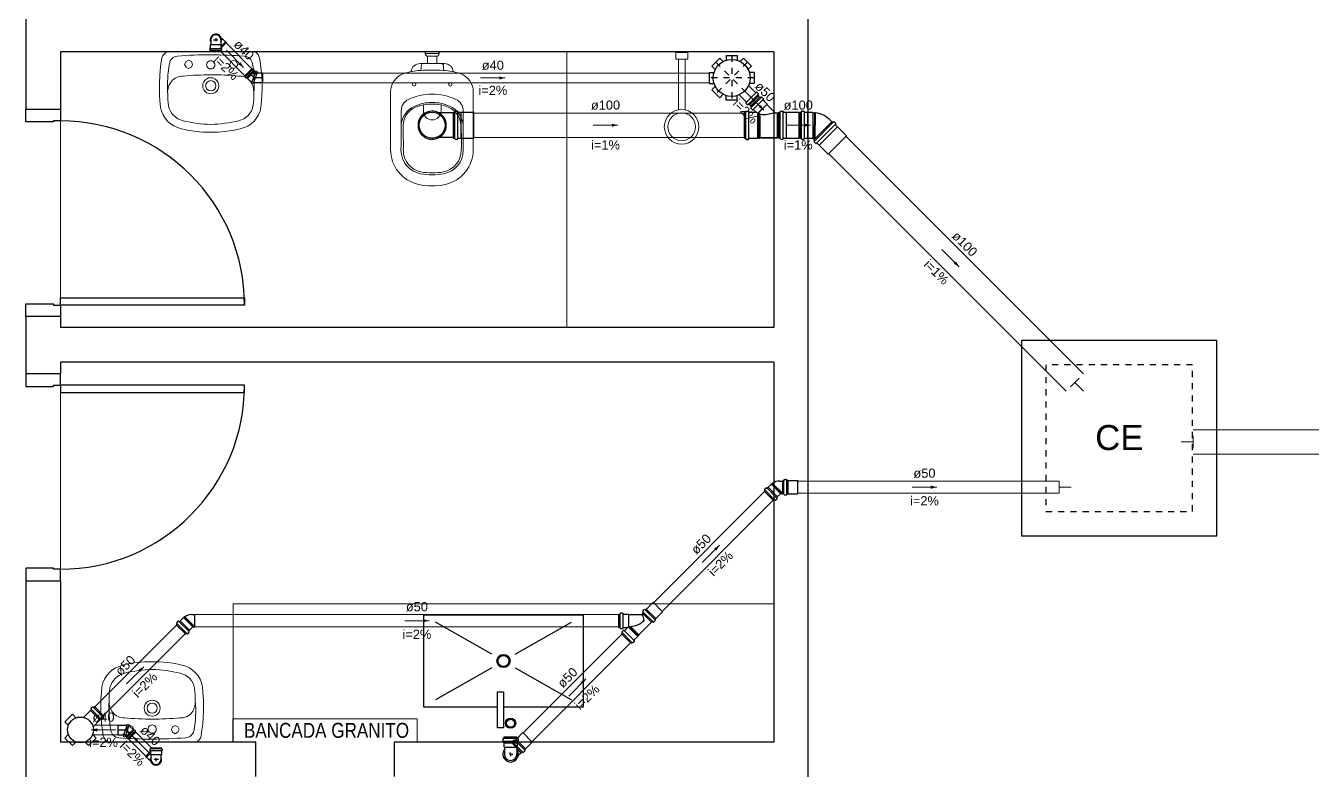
# Model space of a CAD drawing. Header units: millimetres. Extents: x 270 to 744, y -31 to 127.
# Drawn here: x 350.11 to 371.18, y 60.86 to 73.05 of the extents above; entities that cross this region are included whole.
import ezdxf

# ---------------------------------------------------------------- set-up
doc = ezdxf.new("R2010")
doc.units = ezdxf.units.MM
doc.header["$LTSCALE"] = 0.01
doc.header["$MEASUREMENT"] = 0
doc.linetypes.add('DASHDOT', pattern=[25.4, 12.7, -6.35, 0, -6.35])
doc.linetypes.add('Dashed', pattern=[0.75, 0.5, -0.25])
for name, color, linetype, lineweight in [('at_Entity', 7, 'Continuous', 9), ('TQ-Condutos', 3, 'Continuous', 5), ('TQ-Conexões', 9, 'Continuous', 5), ('TQ-Sentido conduto', 9, 'Continuous', 5), ('TQ-Textos conduto', 7, 'Continuous', 5)]:
    doc.layers.add(name, color=color, linetype=linetype, lineweight=lineweight)
for name, color, linetype in [('Layout_Equipamentos', 7, 'Continuous'), ('PAREDES', 8, 'Continuous'), ('PISO_acabado', 1, 'Continuous'), ('PORTAS', 8, 'Continuous'), ('Simbolos', 5, 'Continuous'), ('Simbolos_int', 2, 'Continuous'), ('TEXTO01', 7, 'Continuous')]:
    doc.layers.add(name, color=color, linetype=linetype)
doc.styles.add('Arial', font='arial.ttf')
doc.styles.add('ArialNarrow', font='ARIALN.TTF')

msp = doc.modelspace()

# ---------------------------------------------------------------- hatches: boundary and pattern name
at = {"layer": 'TQ-Sentido conduto', "linetype": 'Continuous'}
for points in [[(353.68, 72.369), (353.63, 72.455), (353.594, 72.419)], [(357.962, 72.197), (357.866, 72.223), (357.866, 72.171)], [(362.201, 71.669), (362.151, 71.755), (362.114, 71.719)], [(359.807, 71.423), (359.711, 71.449), (359.711, 71.398)], [(362.963, 71.423), (362.866, 71.449), (362.866, 71.398)], [(365.398, 69.105), (365.348, 69.192), (365.312, 69.155)], [(365.03, 65.496), (364.934, 65.522), (364.934, 65.47)], [(361.473, 64.544), (361.387, 64.494), (361.423, 64.458)], [(356.718, 63.31), (356.622, 63.335), (356.622, 63.284)], [(352.045, 62.557), (351.958, 62.507), (351.995, 62.47)], [(359.287, 62.358), (359.2, 62.308), (359.237, 62.271)], [(351.186, 61.521), (351.283, 61.495), (351.283, 61.547)], [(351.863, 61.421), (351.913, 61.335), (351.95, 61.371)]]:
    msp.add_hatch(color=256, dxfattribs=at).paths.add_polyline_path(points)

# ---------------------------------------------------------------- linework, layer by layer
at = {"layer": 'at_Entity'}
for p, q in [((352.428, 72.623), (353.146, 72.623)), ((352.779, 72.488), (352.739, 72.464)), ((352.827, 72.464), (352.779, 72.488)), ((352.907, 72.623), (353.616, 72.623)), ((353.146, 72.623), (353.872, 72.623)), ((353.521, 72.488), (353.473, 72.464)), ((353.561, 72.464), (353.521, 72.488)), ((356.653, 72.623), (356.892, 72.623)), ((356.657, 72.6), (356.88, 72.6)), ((356.693, 72.432), (356.693, 72.552)), ((356.693, 72.552), (356.844, 72.552)), ((356.844, 72.432), (356.844, 72.552)), ((358.973, 72.623), (358.973, 68.11)), ((352.739, 72.464), (352.715, 72.416)), ((352.715, 72.416), (352.739, 72.376)), ((352.739, 72.376), (352.779, 72.352)), ((352.779, 72.352), (352.827, 72.376)), ((352.843, 72.416), (352.827, 72.464)), ((352.827, 72.376), (352.843, 72.416)), ((353.473, 72.464), (353.457, 72.416)), ((353.457, 72.416), (353.473, 72.376)), ((353.473, 72.376), (353.521, 72.352)), ((353.521, 72.352), (353.561, 72.376)), ((353.584, 72.416), (353.561, 72.464)), ((353.561, 72.376), (353.584, 72.416)), ((356.972, 72.432), (356.573, 72.432)), ((356.589, 72.32), (356.589, 72.396)), ((356.956, 72.396), (356.956, 72.32)), ((356.087, 71.024), (356.087, 71.966)), ((357.442, 71.966), (357.442, 71.025)), ((356.627, 71.653), (356.627, 71.757)), ((356.914, 71.756), (356.914, 71.653)), ((362.928, 67.097), (362.928, 68.221)), ((351.756, 61.531), (351.78, 61.571)), ((351.78, 61.483), (351.756, 61.531)), ((351.78, 61.571), (351.82, 61.595)), ((351.82, 61.595), (351.868, 61.571)), ((351.868, 61.571), (351.884, 61.531)), ((351.884, 61.531), (351.868, 61.483)), ((352.498, 61.531), (352.514, 61.571)), ((352.514, 61.483), (352.498, 61.531)), ((352.514, 61.571), (352.562, 61.595)), ((352.562, 61.595), (352.602, 61.571)), ((352.602, 61.571), (352.626, 61.531)), ((352.626, 61.531), (352.602, 61.483)), ((351.469, 61.323), (352.187, 61.323)), ((351.82, 61.459), (351.78, 61.483)), ((351.868, 61.483), (351.82, 61.459)), ((351.948, 61.323), (352.657, 61.323)), ((352.187, 61.323), (352.913, 61.323)), ((352.562, 61.459), (352.514, 61.483)), ((352.602, 61.483), (352.562, 61.459))]:
    msp.add_line(p, q, dxfattribs=at)
at = {"layer": 'at_Entity', "color": 7}
for p, q in [((360.761, 72.502), (360.761, 72.613)), ((360.761, 72.613), (360.953, 72.613)), ((360.953, 72.502), (360.761, 72.502)), ((360.801, 71.672), (360.801, 72.502)), ((360.913, 72.502), (360.801, 72.502)), ((360.913, 71.672), (360.913, 72.502)), ((360.953, 72.613), (360.953, 72.502))]:
    msp.add_line(p, q, dxfattribs=at)
at = {"layer": 'at_Entity', "color": 7, "lineweight": 5}
for p, q in [((350.679, 71.493), (350.679, 68.596)), ((350.679, 67.169), (350.679, 64.152))]:
    msp.add_line(p, q, dxfattribs=at)
at = {"layer": 'at_Entity', "color": 3}
for p, q in [((362.362, 63.588), (353.51, 63.588)), ((353.51, 63.588), (353.51, 61.323))]:
    msp.add_line(p, q, dxfattribs=at)
msp.add_lwpolyline([(353.505, 61.323), (353.505, 61.703), (356.525, 61.703), (356.525, 61.323)], dxfattribs=at)
at = {"layer": 'at_Entity'}
for centre, radius, start, end in [((355.142, 72.046), 2.841, 170.3071, 186.5866), ((352.525, 72.455), 0.197, 121.07, 159.4583), ((352.608, 72.41), 0.145, 94.3873, 171.2442), ((353.118, 66.11), 6.466, 89.7897, 94.6247), ((353.142, 72.412), 0.0678, 89.9633, 149.9809), ((353.142, 65.494), 7.081, 85.5856, 90), ((353.142, 72.412), 0.0677, 29.9602, 90), ((353.679, 72.403), 0.151, 9.6072, 86.886), ((353.8, 72.495), 0.145, 11.4307, 62.1327), ((351.145, 72.045), 2.838, 353.4235, 9.7209), ((356.693, 72.588), 0.0359, 180, 270), ((356.844, 72.588), 0.0359, 270, 0), ((354.747, 72.06), 2.313, 170.7585, 182.6769), ((353.142, 72.412), 0.0678, 150.0128, 209.9872), ((353.142, 72.412), 0.0677, 209.9602, 270), ((353.142, 72.412), 0.0678, 269.9633, 329.9809), ((353.142, 72.412), 0.0678, 330.0128, 29.9872), ((352.157, 72.127), 1.698, 354.2028, 10.218), ((356.406, 71.967), 0.319, 109.0789, 180.1997), ((356.609, 71.383), 0.937, 92.0489, 109.145), ((356.569, 72.285), 0.147, 88.4183, 173.4493), ((356.764, 67.064), 5.26, 87.9511, 92.0489), ((356.625, 72.396), 0.0359, 90, 180), ((356.92, 72.396), 0.0359, 360, 90), ((356.921, 71.386), 0.934, 70.8427, 88.1091), ((356.968, 72.286), 0.146, 5.5755, 88.6298), ((357.123, 71.967), 0.319, 359.8003, 70.9211), ((352.706, 71.968), 0.27, 140.4003, 183.3975), ((352.69, 71.977), 0.251, 90.5513, 139.6562), ((353.154, 66.69), 5.558, 90.0609, 94.8104), ((353.142, 72.069), 0.132, 150.0032, 209.9968), ((353.142, 72.069), 0.132, 90.0007, 150.0032), ((353.142, 72.069), 0.0837, 90, 180), ((353.142, 72.069), 0.0837, 180, 270), ((353.142, 72.069), 0.132, 30.0071, 90), ((353.142, 72.069), 0.0837, 0, 89.9903), ((353.142, 72.069), 0.0837, 270, 0), ((353.142, 67.151), 5.098, 84.9049, 89.9792), ((353.142, 72.069), 0.132, 330.0032, 29.9968), ((353.608, 71.991), 0.238, 39.2453, 93.2268), ((353.552, 71.971), 0.294, 357.1606, 35.3475), ((356.473, 72.093), 0.0279, 90, 180), ((356.473, 72.093), 0.0279, 180, 270), ((356.473, 72.093), 0.0279, 360, 90), ((356.473, 72.093), 0.0279, 270, 0), ((357.064, 72.093), 0.0279, 90, 180), ((357.064, 72.093), 0.0279, 180, 270), ((357.064, 72.093), 0.0279, 360, 90), ((357.064, 72.093), 0.0279, 270, 0), ((353.609, 71.915), 1.172, 178.1735, 188.6779), ((353.142, 72.069), 0.132, 210.0071, 270), ((353.142, 72.069), 0.132, 270.0007, 330.0032), ((352.645, 71.914), 1.202, 351.8304, 2.0054), ((356.465, 71.662), 0.203, 114.961, 180.9064), ((356.768, 71.012), 0.921, 90, 114.9606), ((356.769, 71.012), 0.921, 65.0391, 90.0003), ((357.072, 71.662), 0.203, 359.0936, 65.039), ((352.755, 71.797), 0.443, 190.0557, 257.486), ((352.761, 71.808), 0.319, 192.7191, 257.0539), ((353.542, 71.787), 0.295, 281.6163, 351.5806), ((353.551, 71.776), 0.417, 280.4075, 352.2804), ((322.937, 71.555), 33.325, 359.0717, 0.1879), ((356.619, 71.402), 0.358, 113.5727, 176.7329), ((356.609, 71.423), 0.315, 110.863, 180.2362), ((356.754, 71.162), 0.633, 88.7182, 116.1404), ((356.729, 71.18), 0.586, 100.3133, 113.389), ((356.768, 71.016), 0.754, 90, 101.0171), ((356.761, 71.644), 0.134, 176.0445, 272.3446), ((356.766, 71.657), 0.148, 270.0027, 0), ((356.783, 71.162), 0.633, 63.8614, 91.28), ((356.769, 71.017), 0.753, 78.9807, 90.0022), ((356.852, 71.363), 0.398, 63.0017, 81.1951), ((356.92, 71.423), 0.315, 359.7638, 69.1369), ((356.923, 71.407), 0.351, 2.4426, 66.7336), ((391.745, 71.336), 34.471, 179.4622, 180.5333), ((353.198, 73.608), 2.173, 256.4962, 268.6476), ((353.096, 73.593), 2.157, 271.3034, 283.5421), ((334.97, 71.122), 21.326, 359.7103, 0.8057), ((354.794, 71.171), 2.454, 356.3513, 5.878), ((353.101, 73.094), 1.785, 255.5781, 271.302), ((353.183, 73.096), 1.787, 268.6585, 284.3632), ((356.673, 71.025), 0.586, 180.0055, 257.2943), ((356.654, 71.018), 0.397, 180.4233, 258.8896), ((356.647, 71.005), 0.351, 178.5002, 259.6559), ((356.888, 71.009), 0.355, 280.5689, 0.9284), ((356.888, 71.009), 0.387, 280.5688, 0.9284), ((356.856, 71.025), 0.586, 282.7128, 359.9983), ((356.769, 71.651), 1.041, 259.4366, 269.9996), ((356.767, 71.643), 1.001, 259.4366, 270.0028), ((356.765, 71.698), 1.056, 270.136, 280.2849), ((356.768, 71.651), 1.04, 270, 280.577), ((356.764, 71.531), 1.101, 258.435, 281.5683), ((351.796, 62.149), 0.443, 102.514, 169.9443), ((352.142, 60.853), 1.785, 88.698, 104.4219), ((352.224, 60.851), 1.787, 75.6368, 91.3415), ((352.592, 62.171), 0.417, 7.7196, 79.5925), ((351.802, 62.139), 0.319, 102.9461, 167.2809), ((352.239, 60.339), 2.173, 91.3524, 103.5038), ((352.137, 60.354), 2.157, 76.4579, 88.6966), ((352.584, 62.16), 0.295, 8.4194, 78.3837), ((354.183, 61.901), 2.841, 173.4134, 189.6929), ((352.65, 62.032), 1.172, 171.3221, 181.8265), ((351.686, 62.033), 1.202, 357.9946, 8.1696), ((350.186, 61.902), 2.838, 350.2791, 6.5765), ((353.788, 61.887), 2.313, 177.3231, 189.2415), ((351.748, 61.979), 0.27, 176.6025, 219.5997), ((352.183, 61.878), 0.132, 150.0032, 209.9968), ((352.183, 61.878), 0.132, 90, 149.9929), ((352.183, 61.878), 0.0837, 90, 180), ((352.183, 61.878), 0.132, 29.9968, 89.9993), ((352.183, 61.878), 0.0837, 360, 90), ((352.183, 61.878), 0.132, 330.0032, 29.9968), ((352.593, 61.976), 0.294, 324.6525, 2.8394), ((351.198, 61.82), 1.698, 349.782, 5.7972), ((351.731, 61.969), 0.251, 220.3438, 269.4487), ((352.183, 61.878), 0.132, 209.9968, 269.9993), ((352.183, 61.878), 0.0837, 180, 270), ((352.183, 61.878), 0.0837, 270.0097, 360), ((352.183, 61.878), 0.132, 270, 329.9929), ((352.649, 61.956), 0.238, 266.7732, 320.7547), ((352.195, 67.256), 5.558, 265.1896, 269.9391), ((352.183, 61.535), 0.0678, 150.0128, 209.9872), ((352.183, 61.535), 0.0677, 90, 150.0398), ((352.183, 61.535), 0.0678, 30.0191, 90.0367), ((352.183, 66.796), 5.098, 270.0208, 275.0951), ((352.183, 61.535), 0.0678, 330.0128, 29.9872), ((351.566, 61.491), 0.197, 200.5417, 238.93), ((351.649, 61.537), 0.145, 188.7558, 265.6127), ((352.159, 67.837), 6.466, 265.3753, 270.2103), ((352.183, 61.535), 0.0678, 210.0191, 270.0367), ((352.183, 61.535), 0.0677, 270, 330.0398), ((352.183, 68.453), 7.081, 270, 274.4144), ((352.72, 61.544), 0.151, 273.114, 350.3928), ((352.841, 61.452), 0.145, 297.8673, 348.5693)]:
    msp.add_arc(centre, radius, start, end, dxfattribs=at)
at = {"layer": 'at_Entity', "color": 7}
for radius, start, end in [(0.283, 90, 180), (0.283, 360, 90), (0.227, 90, 180), (0.227, 360, 90), (0.283, 180, 270), (0.227, 180, 270), (0.227, 270, 0), (0.283, 270, 0)]:
    msp.add_arc((360.853, 71.397), radius, start, end, dxfattribs=at)
at = {"layer": 'Layout_Equipamentos'}
for p, q in [((356.657, 72.588), (356.657, 72.623)), ((356.88, 72.588), (356.88, 72.623))]:
    msp.add_line(p, q, dxfattribs=at)
at = {"layer": 'PAREDES'}
for p, q in [((362.928, 53.978), (362.928, 85.814)), ((350.113, 73.381), (350.113, 71.682)), ((362.362, 72.623), (350.679, 72.623)), ((350.679, 72.623), (350.679, 71.682)), ((362.362, 72.623), (362.362, 68.11)), ((350.113, 68.293), (350.113, 67.352)), ((350.679, 68.293), (350.679, 68.11)), ((362.362, 68.11), (350.679, 68.11)), ((362.362, 67.543), (350.679, 67.543)), ((350.679, 67.543), (350.679, 67.352)), ((362.362, 67.543), (362.362, 61.323)), ((350.113, 63.963), (350.113, 58.125)), ((350.679, 63.963), (350.679, 61.323)), ((353.882, 61.323), (350.679, 61.323)), ((353.882, 60.757), (353.882, 61.323)), ((356.148, 61.323), (356.148, 60.757)), ((362.362, 61.323), (356.148, 61.323))]:
    msp.add_line(p, q, dxfattribs=at)
at = {"layer": 'PISO_acabado'}
for points in [[(357.936, 61.9), (359.246, 61.9), (359.246, 63.4), (356.626, 63.4), (356.626, 61.9), (357.837, 61.9)], [(357.743, 62.76), (356.823, 63.286)], [(358.129, 62.76), (359.049, 63.286)], [(357.743, 62.54), (356.823, 62.013)], [(358.129, 62.54), (359.049, 62.013)]]:
    msp.add_lwpolyline(points, dxfattribs=at)
msp.add_lwpolyline([(357.936, 61.558), (357.837, 61.558), (357.837, 62.143), (357.936, 62.143)], close=True, dxfattribs=at)
for centre, radius in [((357.936, 62.65), 0.109), ((357.936, 62.65), 0.09), ((358.052, 61.631), 0.0836), ((358.052, 61.631), 0.0648)]:
    msp.add_circle(centre, radius, dxfattribs=at)
at = {"layer": 'PORTAS'}
for points in [[(350.113, 71.477), (350.113, 71.684), (350.679, 71.684), (350.679, 71.493), (350.567, 71.493), (350.567, 71.477), (350.113, 71.477)], [(350.679, 68.293), (350.113, 68.293), (350.113, 68.501), (350.567, 68.501), (350.567, 68.477), (350.679, 68.477), (350.679, 68.293)], [(350.679, 68.477), (350.679, 68.596), (353.695, 68.596), (353.695, 68.477), (350.679, 68.477)], [(350.679, 67.352), (350.112, 67.352), (350.112, 67.145), (350.567, 67.145), (350.567, 67.169), (350.679, 67.169), (350.679, 67.352)], [(350.679, 67.169), (350.679, 67.049), (353.695, 67.049), (353.695, 67.169), (350.679, 67.169)], [(350.112, 64.168), (350.112, 63.961), (350.679, 63.961), (350.679, 64.152), (350.567, 64.152), (350.567, 64.168), (350.112, 64.168)]]:
    msp.add_lwpolyline(points, dxfattribs=at)
for centre, start, end in [((350.679, 68.477), 0, 90), ((350.679, 67.169), 270, 0)]:
    msp.add_arc(centre, 3.016, start, end, dxfattribs=at)
at = {"layer": 'Simbolos'}
for p, q in [((353.137, 72.741), (353.143, 72.747)), ((353.137, 72.685), (353.137, 72.741)), ((353.143, 72.823), (353.143, 72.784)), ((353.143, 72.784), (353.143, 72.747)), ((353.308, 72.823), (353.308, 72.784)), ((353.308, 72.784), (353.308, 72.747)), ((353.314, 72.741), (353.308, 72.747)), ((353.312, 72.854), (353.334, 72.831)), ((353.4, 72.778), (353.314, 72.691)), ((353.314, 72.685), (353.314, 72.741)), ((353.341, 72.831), (353.334, 72.831)), ((353.383, 72.789), (353.341, 72.831)), ((353.389, 72.789), (353.383, 72.789)), ((353.4, 72.778), (353.389, 72.789)), ((353.125, 72.657), (353.125, 72.676)), ((353.128, 72.653), (353.134, 72.652)), ((353.129, 72.68), (353.134, 72.681)), ((353.137, 72.635), (353.137, 72.648)), ((353.314, 72.635), (353.137, 72.635)), ((353.314, 72.635), (353.314, 72.648)), ((353.322, 72.68), (353.317, 72.681)), ((353.323, 72.653), (353.317, 72.652)), ((353.326, 72.657), (353.326, 72.676)), ((361.35, 72.392), (361.477, 72.519)), ((361.477, 72.519), (361.532, 72.464)), ((361.583, 72.563), (361.583, 72.485)), ((361.583, 72.563), (361.763, 72.563)), ((361.763, 72.563), (361.763, 72.485)), ((361.868, 72.519), (361.813, 72.464)), ((361.868, 72.519), (361.995, 72.392)), ((353.702, 72.233), (353.816, 72.347)), ((353.837, 72.345), (353.704, 72.212)), ((353.721, 72.196), (353.854, 72.328)), ((353.855, 72.308), (353.741, 72.194)), ((353.859, 72.304), (353.745, 72.19)), ((353.867, 72.286), (353.809, 72.111)), ((353.828, 72.336), (353.816, 72.347)), ((353.854, 72.328), (353.837, 72.345)), ((353.895, 72.277), (353.838, 72.102)), ((353.859, 72.304), (353.844, 72.319)), ((353.867, 72.286), (353.875, 72.312)), ((353.875, 72.312), (353.904, 72.303)), ((353.895, 72.277), (353.904, 72.303)), ((353.99, 72.277), (353.895, 72.277)), ((353.99, 72.277), (353.99, 72.117)), ((361.307, 72.287), (361.384, 72.287)), ((361.307, 72.107), (361.307, 72.287)), ((361.35, 72.392), (361.405, 72.337)), ((361.995, 72.392), (361.94, 72.337)), ((362.039, 72.287), (361.961, 72.287)), ((362.039, 72.287), (362.039, 72.107)), ((353.713, 72.222), (353.702, 72.233)), ((353.704, 72.212), (353.721, 72.196)), ((353.813, 72.122), (353.73, 72.205)), ((353.838, 72.102), (353.809, 72.111)), ((353.99, 72.117), (353.843, 72.117)), ((361.307, 72.107), (361.384, 72.107)), ((361.35, 72.001), (361.405, 72.056)), ((362.065, 71.959), (361.949, 72.075)), ((362.039, 72.107), (361.961, 72.107)), ((361.477, 71.874), (361.35, 72.001)), ((361.477, 71.874), (361.532, 71.929)), ((361.583, 71.831), (361.583, 71.908)), ((361.763, 71.831), (361.763, 71.908)), ((361.91, 71.804), (361.794, 71.92)), ((362.116, 71.908), (361.961, 71.753)), ((361.98, 71.733), (362.135, 71.887)), ((361.981, 71.734), (362.136, 71.888)), ((362.079, 71.965), (362.07, 71.959)), ((362.109, 71.94), (362.084, 71.965)), ((362.109, 71.936), (362.103, 71.925)), ((362.116, 71.908), (362.104, 71.92)), ((362.135, 71.887), (362.147, 71.875)), ((362.136, 71.888), (362.148, 71.876)), ((362.162, 71.881), (362.152, 71.874)), ((362.163, 71.882), (362.153, 71.875)), ((362.167, 71.88), (362.192, 71.855)), ((362.168, 71.881), (362.193, 71.856)), ((362.192, 71.85), (362.185, 71.842)), ((362.193, 71.851), (362.186, 71.843)), ((357.119, 71.21), (357.119, 71.636)), ((357.119, 71.636), (357.137, 71.636)), ((357.144, 71.651), (357.141, 71.639)), ((357.148, 71.654), (357.185, 71.654)), ((357.189, 71.65), (357.19, 71.64)), ((357.194, 71.636), (357.243, 71.636)), ((357.243, 71.636), (357.244, 71.635)), ((357.244, 71.635), (357.453, 71.635)), ((361.763, 71.831), (361.583, 71.831)), ((361.883, 71.209), (361.883, 71.635)), ((361.883, 71.635), (361.901, 71.635)), ((361.884, 71.21), (361.884, 71.636)), ((361.884, 71.636), (361.902, 71.636)), ((361.904, 71.791), (361.911, 71.799)), ((361.929, 71.76), (361.904, 71.785)), ((361.907, 71.65), (361.904, 71.638)), ((361.908, 71.651), (361.905, 71.639)), ((361.911, 71.653), (361.949, 71.653)), ((361.912, 71.654), (361.95, 71.654)), ((361.934, 71.76), (361.944, 71.766)), ((361.961, 71.753), (361.949, 71.765)), ((361.953, 71.649), (361.954, 71.639)), ((361.954, 71.65), (361.955, 71.64)), ((361.958, 71.635), (362.067, 71.635)), ((361.959, 71.636), (362.068, 71.636)), ((361.98, 71.733), (361.992, 71.72)), ((361.981, 71.734), (361.993, 71.721)), ((361.987, 71.705), (361.993, 71.715)), ((361.987, 71.7), (362.012, 71.675)), ((361.988, 71.706), (361.994, 71.716)), ((361.988, 71.701), (362.013, 71.676)), ((362.018, 71.675), (362.026, 71.682)), ((362.019, 71.676), (362.027, 71.683)), ((362.031, 71.682), (362.07, 71.642)), ((362.032, 71.683), (362.071, 71.643)), ((362.186, 71.836), (362.246, 71.775)), ((362.187, 71.837), (362.247, 71.776)), ((362.246, 71.775), (362.246, 71.764)), ((362.246, 71.764), (362.385, 71.626)), ((362.247, 71.776), (362.247, 71.765)), ((362.247, 71.765), (362.386, 71.627)), ((362.446, 71.21), (362.446, 71.636)), ((362.446, 71.636), (362.463, 71.636)), ((362.47, 71.651), (362.467, 71.639)), ((362.474, 71.654), (362.512, 71.654)), ((362.516, 71.65), (362.517, 71.64)), ((362.521, 71.636), (362.569, 71.636)), ((362.569, 71.636), (362.57, 71.635)), ((362.57, 71.635), (362.78, 71.635)), ((362.791, 71.636), (362.808, 71.636)), ((362.791, 71.636), (362.791, 71.21)), ((362.815, 71.651), (362.812, 71.639)), ((362.819, 71.654), (362.857, 71.654)), ((362.861, 71.65), (362.862, 71.64)), ((362.866, 71.636), (362.914, 71.636)), ((362.914, 71.636), (362.915, 71.635)), ((362.915, 71.635), (362.994, 71.635)), ((362.994, 71.635), (363.003, 71.627)), ((363.028, 71.633), (363.04, 71.633)), ((363.028, 71.627), (363.028, 71.633)), ((363.041, 71.627), (363.04, 71.633)), ((357.119, 71.627), (356.878, 71.627)), ((362.385, 71.626), (362.421, 71.626)), ((362.386, 71.627), (362.422, 71.627)), ((362.421, 71.219), (362.421, 71.626)), ((362.422, 71.22), (362.422, 71.627)), ((363.003, 71.627), (363.028, 71.627)), ((363.018, 71.184), (363.319, 71.485)), ((363.028, 71.627), (363.028, 71.423)), ((363.275, 71.516), (363.312, 71.478)), ((363.319, 71.485), (363.332, 71.473)), ((363.347, 71.478), (363.337, 71.472)), ((363.352, 71.477), (363.379, 71.451)), ((363.379, 71.445), (363.372, 71.437)), ((363.372, 71.432), (363.407, 71.398)), ((357.119, 71.22), (356.878, 71.22)), ((357.243, 71.21), (357.244, 71.211)), ((357.244, 71.211), (357.453, 71.211)), ((362.085, 71.209), (362.095, 71.219)), ((362.086, 71.21), (362.096, 71.22)), ((362.095, 71.219), (362.12, 71.219)), ((362.096, 71.22), (362.121, 71.22)), ((362.12, 71.219), (362.12, 71.213)), ((362.12, 71.213), (362.132, 71.213)), ((362.121, 71.22), (362.121, 71.214)), ((362.121, 71.214), (362.133, 71.214)), ((362.133, 71.219), (362.132, 71.213)), ((362.134, 71.22), (362.133, 71.214)), ((362.133, 71.219), (362.421, 71.219)), ((362.134, 71.22), (362.422, 71.22)), ((362.569, 71.21), (362.57, 71.211)), ((362.57, 71.211), (362.78, 71.211)), ((362.914, 71.21), (362.915, 71.211)), ((362.915, 71.211), (362.994, 71.211)), ((362.994, 71.211), (362.995, 71.212)), ((363.004, 71.212), (363.025, 71.191)), ((363.407, 71.398), (363.407, 71.396)), ((363.407, 71.396), (363.555, 71.248)), ((357.119, 71.21), (357.137, 71.21)), ((357.144, 71.196), (357.141, 71.208)), ((357.148, 71.193), (357.185, 71.193)), ((357.189, 71.197), (357.19, 71.207)), ((357.194, 71.21), (357.243, 71.21)), ((361.883, 71.209), (361.901, 71.209)), ((361.884, 71.21), (361.902, 71.21)), ((361.907, 71.195), (361.904, 71.207)), ((361.908, 71.196), (361.905, 71.208)), ((361.911, 71.192), (361.949, 71.192)), ((361.912, 71.193), (361.95, 71.193)), ((361.953, 71.196), (361.954, 71.206)), ((361.954, 71.197), (361.955, 71.207)), ((361.958, 71.209), (362.085, 71.209)), ((361.959, 71.21), (362.086, 71.21)), ((362.446, 71.21), (362.463, 71.21)), ((362.47, 71.196), (362.467, 71.208)), ((362.474, 71.193), (362.512, 71.193)), ((362.516, 71.197), (362.517, 71.207)), ((362.521, 71.21), (362.569, 71.21)), ((362.791, 71.21), (362.808, 71.21)), ((362.815, 71.196), (362.812, 71.208)), ((362.819, 71.193), (362.857, 71.193)), ((362.861, 71.197), (362.862, 71.207)), ((362.866, 71.21), (362.914, 71.21)), ((363.018, 71.184), (363.03, 71.172)), ((363.025, 71.156), (363.031, 71.167)), ((363.026, 71.151), (363.052, 71.125)), ((363.058, 71.124), (363.066, 71.131)), ((363.071, 71.131), (363.105, 71.097)), ((363.105, 71.097), (363.107, 71.097)), ((363.107, 71.097), (363.255, 70.949)), ((362.27, 65.495), (362.318, 65.542)), ((362.318, 65.542), (362.328, 65.542)), ((362.328, 65.542), (362.335, 65.55)), ((362.331, 65.554), (362.34, 65.562)), ((362.335, 65.55), (362.331, 65.554)), ((362.344, 65.559), (362.34, 65.562)), ((362.458, 65.597), (362.508, 65.597)), ((362.508, 65.387), (362.508, 65.605)), ((362.508, 65.605), (362.525, 65.605)), ((362.532, 65.62), (362.529, 65.608)), ((362.536, 65.623), (362.571, 65.623)), ((362.575, 65.62), (362.576, 65.609)), ((362.58, 65.605), (362.599, 65.605)), ((362.599, 65.605), (362.756, 65.605)), ((362.599, 65.605), (362.599, 65.605)), ((362.205, 65.43), (362.217, 65.443)), ((362.205, 65.43), (362.359, 65.276)), ((362.212, 65.463), (362.237, 65.488)), ((362.212, 65.458), (362.218, 65.447)), ((362.242, 65.488), (362.25, 65.481)), ((362.256, 65.481), (362.269, 65.495)), ((362.269, 65.495), (362.27, 65.495)), ((362.417, 65.313), (362.41, 65.321)), ((362.411, 65.327), (362.424, 65.34)), ((362.424, 65.341), (362.471, 65.389)), ((362.424, 65.34), (362.424, 65.341)), ((362.471, 65.389), (362.471, 65.391)), ((362.475, 65.395), (362.508, 65.395)), ((362.508, 65.387), (362.525, 65.387)), ((362.532, 65.372), (362.529, 65.384)), ((362.536, 65.369), (362.571, 65.369)), ((362.575, 65.373), (362.576, 65.383)), ((362.58, 65.387), (362.599, 65.387)), ((362.599, 65.387), (362.756, 65.387)), ((362.599, 65.387), (362.599, 65.387)), ((362.359, 65.276), (362.372, 65.288)), ((362.387, 65.282), (362.377, 65.289)), ((362.392, 65.283), (362.417, 65.308)), ((359.826, 63.2), (359.826, 63.418)), ((359.826, 63.418), (359.844, 63.418)), ((359.851, 63.433), (359.847, 63.421)), ((359.854, 63.436), (359.889, 63.436)), ((359.893, 63.432), (359.894, 63.422)), ((359.898, 63.418), (359.984, 63.418)), ((359.984, 63.418), (359.992, 63.41)), ((360.198, 63.412), (360.216, 63.43)), ((360.21, 63.436), (360.223, 63.448)), ((360.365, 63.281), (360.21, 63.436)), ((360.359, 63.287), (360.216, 63.43)), ((360.217, 63.464), (360.223, 63.453)), ((360.218, 63.468), (360.242, 63.493)), ((360.248, 63.493), (360.256, 63.487)), ((360.261, 63.487), (360.275, 63.5)), ((360.275, 63.5), (360.276, 63.5)), ((360.276, 63.5), (360.386, 63.611)), ((360.429, 63.347), (360.54, 63.457)), ((352.577, 63.244), (352.59, 63.256)), ((352.577, 63.244), (352.732, 63.089)), ((352.584, 63.272), (352.59, 63.261)), ((352.585, 63.276), (352.61, 63.301)), ((352.615, 63.301), (352.623, 63.295)), ((352.629, 63.295), (352.642, 63.308)), ((352.642, 63.308), (352.643, 63.308)), ((352.643, 63.308), (352.69, 63.356)), ((352.69, 63.356), (352.701, 63.356)), ((352.701, 63.356), (352.708, 63.363)), ((352.704, 63.368), (352.712, 63.376)), ((352.708, 63.363), (352.704, 63.368)), ((352.717, 63.372), (352.712, 63.376)), ((352.83, 63.411), (352.88, 63.411)), ((352.848, 63.208), (352.88, 63.208)), ((359.992, 63.41), (360.194, 63.41)), ((360.152, 63.08), (360.359, 63.287)), ((360.365, 63.281), (360.377, 63.293)), ((360.393, 63.288), (360.382, 63.294)), ((360.398, 63.289), (360.422, 63.313)), ((360.416, 63.332), (360.429, 63.345)), ((360.423, 63.319), (360.416, 63.327)), ((360.429, 63.345), (360.429, 63.347)), ((352.732, 63.089), (352.744, 63.101)), ((352.76, 63.096), (352.749, 63.102)), ((352.765, 63.097), (352.79, 63.121)), ((352.783, 63.14), (352.796, 63.153)), ((352.79, 63.127), (352.783, 63.135)), ((352.796, 63.155), (352.844, 63.202)), ((352.796, 63.153), (352.796, 63.155)), ((352.844, 63.202), (352.844, 63.204)), ((359.826, 63.2), (359.843, 63.2)), ((359.851, 63.185), (359.847, 63.197)), ((359.854, 63.182), (359.889, 63.182)), ((359.869, 63.095), (359.882, 63.107)), ((360.024, 62.94), (359.869, 63.095)), ((359.876, 63.123), (359.882, 63.112)), ((359.877, 63.128), (359.902, 63.152)), ((359.893, 63.185), (359.894, 63.196)), ((359.898, 63.2), (359.965, 63.2)), ((359.907, 63.153), (359.915, 63.146)), ((359.92, 63.146), (359.934, 63.159)), ((359.934, 63.159), (359.935, 63.159)), ((359.935, 63.159), (359.968, 63.193)), ((360.075, 62.991), (360.088, 63.005)), ((360.088, 63.006), (360.136, 63.053)), ((360.088, 63.005), (360.088, 63.006)), ((360.136, 63.063), (360.143, 63.071)), ((360.136, 63.053), (360.136, 63.063)), ((360.143, 63.071), (360.148, 63.067)), ((360.148, 63.067), (360.156, 63.075)), ((360.152, 63.08), (360.156, 63.075)), ((360.024, 62.94), (360.036, 62.953)), ((360.052, 62.947), (360.041, 62.953)), ((360.057, 62.948), (360.082, 62.972)), ((360.082, 62.978), (360.075, 62.986)), ((350.876, 61.777), (350.753, 61.654)), ((350.932, 61.721), (350.876, 61.777)), ((351.061, 61.726), (351.173, 61.838)), ((351.186, 61.852), (351.173, 61.84)), ((351.173, 61.84), (351.173, 61.838)), ((351.179, 61.866), (351.186, 61.858)), ((351.204, 61.896), (351.18, 61.871)), ((351.209, 61.897), (351.22, 61.89)), ((351.237, 61.903), (351.225, 61.891)), ((351.392, 61.749), (351.237, 61.903)), ((351.392, 61.749), (351.379, 61.736)), ((351.385, 61.721), (351.379, 61.731)), ((350.809, 61.598), (350.753, 61.654)), ((351.214, 61.572), (351.326, 61.685)), ((351.328, 61.685), (351.326, 61.685)), ((351.341, 61.698), (351.328, 61.685)), ((351.354, 61.691), (351.346, 61.698)), ((351.384, 61.716), (351.359, 61.691)), ((351.626, 61.441), (351.626, 61.601)), ((351.626, 61.601), (351.773, 61.601)), ((351.72, 61.441), (351.778, 61.616)), ((351.749, 61.432), (351.807, 61.607)), ((351.757, 61.413), (351.871, 61.528)), ((351.76, 61.41), (351.875, 61.524)), ((351.895, 61.522), (351.762, 61.39)), ((351.778, 61.616), (351.807, 61.607)), ((351.803, 61.596), (351.886, 61.513)), ((351.912, 61.505), (351.895, 61.522)), ((350.809, 61.444), (350.753, 61.388)), ((350.876, 61.265), (350.753, 61.388)), ((350.932, 61.321), (350.876, 61.265)), ((351.086, 61.321), (351.142, 61.265)), ((351.266, 61.388), (351.142, 61.265)), ((351.21, 61.444), (351.266, 61.388)), ((351.626, 61.441), (351.72, 61.441)), ((351.72, 61.441), (351.712, 61.415)), ((351.741, 61.405), (351.712, 61.415)), ((351.749, 61.432), (351.741, 61.405)), ((351.757, 61.413), (351.771, 61.399)), ((351.762, 61.39), (351.779, 61.373)), ((351.779, 61.373), (351.912, 61.505)), ((351.788, 61.382), (351.8, 61.371)), ((351.914, 61.485), (351.8, 61.371)), ((351.903, 61.496), (351.914, 61.485)), ((357.925, 61.375), (357.925, 61.34)), ((357.928, 61.379), (357.94, 61.382)), ((357.929, 61.336), (357.939, 61.335)), ((358.162, 61.403), (357.943, 61.403)), ((357.943, 61.403), (357.943, 61.386)), ((357.943, 61.331), (357.943, 61.312)), ((357.943, 61.312), (357.944, 61.311)), ((357.944, 61.311), (357.944, 61.244)), ((358.076, 61.302), (358.089, 61.314)), ((358.083, 61.33), (358.089, 61.319)), ((358.084, 61.334), (358.109, 61.359)), ((358.114, 61.359), (358.122, 61.353)), ((358.127, 61.353), (358.141, 61.366)), ((358.141, 61.366), (358.142, 61.366)), ((358.142, 61.366), (358.252, 61.477)), ((358.162, 61.312), (358.161, 61.311)), ((358.161, 61.311), (358.161, 61.244)), ((358.162, 61.403), (358.162, 61.386)), ((358.162, 61.331), (358.162, 61.312)), ((358.176, 61.379), (358.165, 61.382)), ((358.176, 61.336), (358.165, 61.335)), ((358.179, 61.375), (358.179, 61.34)), ((358.295, 61.213), (358.406, 61.323)), ((352.071, 61.084), (352.158, 61.171)), ((352.146, 61.205), (352.146, 61.186)), ((352.149, 61.208), (352.155, 61.21)), ((352.15, 61.182), (352.154, 61.181)), ((352.158, 61.226), (352.334, 61.226)), ((352.158, 61.226), (352.158, 61.214)), ((352.158, 61.177), (352.158, 61.12)), ((352.158, 61.12), (352.164, 61.115)), ((352.164, 61.077), (352.164, 61.115)), ((352.334, 61.12), (352.328, 61.115)), ((352.328, 61.077), (352.328, 61.115)), ((352.334, 61.226), (352.334, 61.214)), ((352.334, 61.177), (352.334, 61.12)), ((352.343, 61.208), (352.337, 61.21)), ((352.343, 61.182), (352.338, 61.181)), ((352.346, 61.205), (352.346, 61.186)), ((357.944, 61.244), (357.951, 61.237)), ((357.951, 61.237), (357.951, 61.136)), ((358.231, 61.147), (358.076, 61.302)), ((358.161, 61.244), (358.154, 61.237)), ((358.154, 61.237), (358.154, 61.136)), ((358.178, 61.106), (358.221, 61.148)), ((358.231, 61.147), (358.243, 61.159)), ((358.259, 61.154), (358.248, 61.16)), ((358.264, 61.155), (358.288, 61.179)), ((358.282, 61.198), (358.295, 61.211)), ((358.289, 61.185), (358.282, 61.193)), ((358.295, 61.211), (358.295, 61.213)), ((352.071, 61.084), (352.083, 61.073)), ((352.083, 61.073), (352.088, 61.073)), ((352.088, 61.073), (352.131, 61.03)), ((352.131, 61.03), (352.138, 61.03)), ((352.16, 61.008), (352.138, 61.03)), ((352.164, 61.038), (352.164, 61.077)), ((352.329, 61.038), (352.328, 61.077))]:
    msp.add_line(p, q, dxfattribs=at)
at = {"layer": 'Simbolos', "linetype": 'Continuous'}
msp.add_lwpolyline([(366.42, 64.7), (369.62, 64.7), (369.62, 67.9), (366.42, 67.9), (366.42, 64.7), (366.42, 64.7)], dxfattribs=at)
at = {"layer": 'Simbolos'}
for centre, radius in [((361.673, 72.197), 0.302), ((351.009, 61.521), 0.211)]:
    msp.add_circle(centre, radius, dxfattribs=at)
for centre, radius, start, end in [((353.226, 72.823), 0.0823, 0, 180), ((353.129, 72.676), 0.004, 95, 180), ((353.129, 72.657), 0.004, 180, 255), ((353.133, 72.685), 0.004, 275, 0), ((353.133, 72.648), 0.004, 0, 75), ((353.318, 72.685), 0.004, 180, 265), ((353.318, 72.648), 0.004, 105, 180), ((353.322, 72.676), 0.004, 0, 85), ((353.322, 72.657), 0.004, 285, 0), ((362.068, 71.962), 0.004, 225, 310), ((362.081, 71.962), 0.004, 45, 130), ((362.107, 71.923), 0.004, 150, 225), ((362.106, 71.938), 0.004, 330, 45), ((362.15, 71.878), 0.004, 225, 300), ((362.151, 71.879), 0.004, 225, 300), ((362.164, 71.877), 0.004, 45, 120), ((362.165, 71.878), 0.004, 45, 120), ((362.189, 71.852), 0.004, 320, 45), ((362.19, 71.853), 0.004, 320, 45), ((356.768, 71.423), 0.231, 61.785, 298.215), ((357.137, 71.64), 0.004, 270, 345), ((357.148, 71.65), 0.004, 90, 165), ((357.185, 71.65), 0.004, 5, 90), ((357.194, 71.64), 0.004, 185, 270), ((361.901, 71.639), 0.004, 270, 345), ((361.902, 71.64), 0.004, 270, 345), ((361.907, 71.788), 0.004, 140, 225), ((361.911, 71.649), 0.004, 90, 165), ((361.912, 71.65), 0.004, 90, 165), ((361.908, 71.801), 0.004, 320, 45), ((361.932, 71.763), 0.004, 225, 300), ((361.946, 71.762), 0.004, 45, 120), ((361.949, 71.649), 0.004, 5, 90), ((361.95, 71.65), 0.004, 5, 90), ((361.958, 71.639), 0.004, 185, 270), ((361.959, 71.64), 0.004, 185, 270), ((361.99, 71.703), 0.004, 150, 225), ((361.991, 71.704), 0.004, 150, 225), ((361.989, 71.717), 0.004, 330, 45), ((361.99, 71.718), 0.004, 330, 45), ((362.015, 71.678), 0.004, 225, 310), ((362.016, 71.679), 0.004, 225, 310), ((362.028, 71.679), 0.004, 45, 130), ((362.029, 71.68), 0.004, 45, 130), ((362.067, 71.639), 0.004, 270, 45), ((362.068, 71.64), 0.004, 270, 45), ((362.189, 71.839), 0.004, 140, 225), ((362.19, 71.84), 0.004, 140, 225), ((362.463, 71.64), 0.004, 270, 345), ((362.474, 71.65), 0.004, 90, 165), ((362.512, 71.65), 0.004, 5, 90), ((362.521, 71.64), 0.004, 185, 270), ((362.808, 71.64), 0.004, 270, 345), ((362.819, 71.65), 0.004, 90, 165), ((362.857, 71.65), 0.004, 5, 90), ((362.866, 71.64), 0.004, 185, 270), ((356.768, 71.423), 0.231, 298.215, 61.785), ((362.385, 71.63), 0.004, 214.2682, 270), ((362.386, 71.631), 0.004, 214.2682, 270), ((362.999, 71.24), 0.389, 45, 83.9013), ((363.335, 71.476), 0.004, 225, 300), ((363.349, 71.475), 0.004, 45, 120), ((363.375, 71.435), 0.004, 140, 225), ((363.376, 71.448), 0.004, 320, 45), ((362.999, 71.208), 0.006, 45, 135), ((357.137, 71.206), 0.004, 15, 90), ((357.148, 71.197), 0.004, 195, 270), ((357.185, 71.197), 0.004, 270, 355), ((357.194, 71.206), 0.004, 90, 175), ((361.901, 71.205), 0.004, 15, 90), ((361.902, 71.206), 0.004, 15, 90), ((361.911, 71.196), 0.004, 195, 270), ((361.912, 71.197), 0.004, 195, 270), ((361.949, 71.196), 0.004, 270, 355), ((361.95, 71.197), 0.004, 270, 355), ((361.958, 71.205), 0.004, 90, 175), ((361.959, 71.206), 0.004, 90, 175), ((362.463, 71.206), 0.004, 15, 90), ((362.474, 71.197), 0.004, 195, 270), ((362.512, 71.197), 0.004, 270, 355), ((362.521, 71.206), 0.004, 90, 175), ((362.808, 71.206), 0.004, 15, 90), ((362.819, 71.197), 0.004, 195, 270), ((362.857, 71.197), 0.004, 270, 355), ((362.866, 71.206), 0.004, 90, 175), ((363.029, 71.154), 0.004, 150, 225), ((363.028, 71.169), 0.004, 330, 45), ((363.055, 71.127), 0.004, 225, 310), ((363.068, 71.128), 0.004, 45, 130), ((362.459, 65.408), 0.189, 90.444, 127.3977), ((362.525, 65.609), 0.004, 270, 345), ((362.536, 65.619), 0.004, 90, 165), ((362.571, 65.619), 0.004, 5, 90), ((362.58, 65.609), 0.004, 185, 270), ((362.215, 65.46), 0.004, 135, 210), ((362.214, 65.445), 0.004, 315, 30), ((362.24, 65.485), 0.004, 50, 135), ((362.253, 65.484), 0.004, 230, 315), ((362.413, 65.324), 0.004, 135, 220), ((362.414, 65.311), 0.004, 315, 40), ((362.475, 65.391), 0.004, 90, 180), ((362.525, 65.383), 0.004, 15, 90), ((362.536, 65.373), 0.004, 195, 270), ((362.571, 65.373), 0.004, 270, 355), ((362.58, 65.383), 0.004, 90, 175), ((362.375, 65.285), 0.004, 60, 135), ((362.389, 65.286), 0.004, 240, 315), ((359.844, 63.422), 0.004, 270, 345), ((359.854, 63.432), 0.004, 90, 165), ((359.889, 63.432), 0.004, 5, 90), ((359.898, 63.422), 0.004, 185, 270), ((360.221, 63.466), 0.004, 135, 210), ((360.22, 63.451), 0.004, 315, 30), ((360.245, 63.49), 0.004, 50, 135), ((360.259, 63.49), 0.004, 230, 315), ((352.588, 63.274), 0.004, 135, 210), ((352.587, 63.259), 0.004, 315, 30), ((352.612, 63.298), 0.004, 50, 135), ((352.626, 63.298), 0.004, 230, 315), ((352.832, 63.222), 0.189, 90.444, 127.3977), ((352.848, 63.204), 0.004, 90, 180), ((360.194, 63.416), 0.006, 270, 315), ((360.38, 63.291), 0.004, 60, 135), ((360.395, 63.291), 0.004, 240, 315), ((360.419, 63.329), 0.004, 135, 220), ((360.42, 63.316), 0.004, 315, 40), ((352.747, 63.099), 0.004, 60, 135), ((352.762, 63.099), 0.004, 240, 315), ((352.786, 63.137), 0.004, 135, 220), ((352.787, 63.124), 0.004, 315, 40), ((359.844, 63.196), 0.004, 15, 90), ((359.854, 63.186), 0.004, 195, 270), ((359.88, 63.125), 0.004, 135, 210), ((359.879, 63.11), 0.004, 315, 30), ((359.889, 63.186), 0.004, 270, 355), ((359.898, 63.196), 0.004, 90, 175), ((359.904, 63.15), 0.004, 50, 135), ((359.918, 63.149), 0.004, 230, 315), ((359.965, 63.196), 0.004, 315, 90), ((360.039, 62.95), 0.004, 60, 135), ((360.054, 62.951), 0.004, 240, 315), ((360.078, 62.989), 0.004, 135, 220), ((360.079, 62.975), 0.004, 315, 40), ((351.182, 61.868), 0.004, 135, 220), ((351.183, 61.855), 0.004, 315, 40), ((351.207, 61.893), 0.004, 60, 135), ((351.222, 61.894), 0.004, 240, 315), ((351.382, 61.734), 0.004, 135, 210), ((350.805, 61.594), 0.006, 340.41, 45), ((350.937, 61.726), 0.006, 225, 289.59), ((351.343, 61.695), 0.004, 50, 135), ((351.357, 61.694), 0.004, 230, 315), ((351.381, 61.719), 0.004, 315, 30), ((350.805, 61.448), 0.006, 315, 19.59), ((350.937, 61.316), 0.006, 70.4103, 135), ((351.082, 61.316), 0.006, 45, 109.5897), ((351.214, 61.448), 0.006, 160.41, 225), ((357.929, 61.375), 0.004, 105, 180), ((357.929, 61.34), 0.004, 180, 265), ((357.939, 61.331), 0.004, 0, 85), ((357.939, 61.386), 0.004, 285, 0), ((358.087, 61.332), 0.004, 135, 210), ((358.086, 61.317), 0.004, 315, 30), ((358.111, 61.356), 0.004, 50, 135), ((358.125, 61.356), 0.004, 230, 315), ((358.166, 61.386), 0.004, 180, 255), ((358.166, 61.331), 0.004, 95, 180), ((358.175, 61.375), 0.004, 0, 75), ((358.175, 61.34), 0.004, 275, 0), ((352.15, 61.205), 0.004, 105, 180), ((352.15, 61.186), 0.004, 180, 265), ((352.154, 61.177), 0.004, 0, 85), ((352.154, 61.214), 0.004, 285, 0), ((352.338, 61.214), 0.004, 180, 255), ((352.338, 61.177), 0.004, 95, 180), ((352.342, 61.205), 0.004, 0, 75), ((352.342, 61.186), 0.004, 275, 0), ((358.052, 61.123), 0.102, 172.826, 7.174), ((358.246, 61.157), 0.004, 60, 135), ((358.261, 61.157), 0.004, 240, 315), ((358.285, 61.195), 0.004, 135, 220), ((358.286, 61.182), 0.004, 315, 40), ((352.246, 61.038), 0.0823, 180, 0)]:
    msp.add_arc(centre, radius, start, end, dxfattribs=at)
at = {"layer": 'Simbolos_int'}
for p, q in [((353.143, 72.747), (353.308, 72.747)), ((353.187, 72.823), (353.258, 72.823)), ((353.226, 72.851), (353.226, 72.802)), ((353.383, 72.789), (353.314, 72.719)), ((353.334, 72.831), (353.316, 72.814)), ((353.137, 72.681), (353.314, 72.681)), ((353.137, 72.651), (353.314, 72.651)), ((353.852, 72.197), (353.759, 72.29)), ((353.887, 72.277), (353.869, 72.294)), ((353.895, 72.277), (353.887, 72.277)), ((353.99, 72.197), (353.852, 72.197)), ((362.068, 71.956), (361.913, 71.802)), ((362.102, 71.922), (361.947, 71.768)), ((361.994, 71.718), (362.149, 71.873)), ((361.995, 71.719), (362.15, 71.874)), ((357.14, 71.21), (357.14, 71.636)), ((357.191, 71.21), (357.191, 71.636)), ((357.244, 71.211), (357.244, 71.635)), ((357.453, 71.211), (357.453, 71.635)), ((361.904, 71.209), (361.904, 71.635)), ((361.905, 71.21), (361.905, 71.636)), ((361.954, 71.209), (361.954, 71.635)), ((361.955, 71.21), (361.955, 71.636)), ((362.028, 71.684), (362.183, 71.839)), ((362.029, 71.685), (362.184, 71.84)), ((362.103, 71.621), (362.246, 71.764)), ((362.104, 71.622), (362.247, 71.765)), ((362.467, 71.21), (362.467, 71.636)), ((362.517, 71.21), (362.517, 71.636)), ((362.57, 71.211), (362.57, 71.635)), ((362.78, 71.211), (362.78, 71.635)), ((362.811, 71.636), (362.811, 71.21)), ((362.862, 71.636), (362.862, 71.21)), ((362.914, 71.636), (362.914, 71.21)), ((363.028, 71.633), (363.028, 71.423)), ((363.04, 71.633), (363.04, 71.423)), ((357.119, 71.22), (357.119, 71.627)), ((362.095, 71.625), (362.095, 71.219)), ((362.096, 71.626), (362.096, 71.22)), ((362.12, 71.614), (362.12, 71.219)), ((362.121, 71.615), (362.121, 71.22)), ((362.133, 71.61), (362.133, 71.219)), ((362.134, 71.611), (362.134, 71.22)), ((363.003, 71.627), (363.003, 71.213)), ((363.025, 71.191), (363.312, 71.478)), ((363.028, 71.21), (363.028, 71.423)), ((363.028, 71.199), (363.028, 71.423)), ((363.033, 71.169), (363.334, 71.471)), ((363.04, 71.206), (363.04, 71.423)), ((363.069, 71.133), (363.37, 71.435)), ((363.107, 71.097), (363.407, 71.396)), ((363.255, 70.949), (363.555, 71.248)), ((362.328, 65.542), (362.475, 65.395)), ((362.335, 65.55), (362.49, 65.395)), ((362.344, 65.559), (362.508, 65.395)), ((362.508, 65.395), (362.508, 65.597)), ((362.528, 65.387), (362.528, 65.605)), ((362.576, 65.387), (362.576, 65.605)), ((362.599, 65.387), (362.599, 65.605)), ((362.756, 65.387), (362.756, 65.605)), ((362.219, 65.445), (362.374, 65.29)), ((362.253, 65.479), (362.408, 65.324)), ((362.269, 65.495), (362.424, 65.34)), ((359.847, 63.2), (359.847, 63.418)), ((359.895, 63.2), (359.895, 63.418)), ((359.984, 63.418), (359.984, 63.204)), ((360.379, 63.296), (360.225, 63.45)), ((360.413, 63.33), (360.259, 63.484)), ((360.429, 63.345), (360.275, 63.5)), ((360.54, 63.457), (360.386, 63.611)), ((352.592, 63.258), (352.747, 63.104)), ((352.626, 63.292), (352.781, 63.138)), ((352.642, 63.308), (352.796, 63.153)), ((352.701, 63.356), (352.848, 63.208)), ((352.708, 63.363), (352.863, 63.208)), ((352.717, 63.372), (352.88, 63.209)), ((352.88, 63.208), (352.88, 63.411)), ((360.006, 63.208), (360.022, 63.21)), ((360.143, 63.071), (360.006, 63.208)), ((360.152, 63.08), (360.022, 63.21)), ((360.039, 62.955), (359.884, 63.109)), ((360.073, 62.989), (359.918, 63.143)), ((359.985, 63.204), (360.136, 63.053)), ((351.173, 61.838), (351.25, 61.761)), ((351.188, 61.855), (351.343, 61.7)), ((351.222, 61.889), (351.377, 61.734)), ((351.326, 61.685), (351.25, 61.761)), ((351.626, 61.521), (351.763, 61.521)), ((351.763, 61.521), (351.857, 61.428)), ((351.72, 61.441), (351.729, 61.441)), ((351.729, 61.441), (351.747, 61.424)), ((358.162, 61.383), (357.943, 61.383)), ((358.162, 61.334), (357.943, 61.334)), ((357.943, 61.312), (358.162, 61.312)), ((358.245, 61.162), (358.091, 61.316)), ((358.28, 61.196), (358.125, 61.35)), ((358.295, 61.211), (358.141, 61.366)), ((358.406, 61.323), (358.252, 61.477)), ((352.088, 61.073), (352.158, 61.143)), ((352.334, 61.211), (352.158, 61.211)), ((352.334, 61.181), (352.158, 61.181)), ((352.328, 61.115), (352.164, 61.115)), ((357.951, 61.237), (358.154, 61.237)), ((358.052, 61.123), (358.028, 61.123)), ((358.052, 61.123), (358.052, 61.152)), ((358.052, 61.123), (358.052, 61.093)), ((358.052, 61.123), (358.088, 61.123)), ((358.154, 61.216), (358.221, 61.148)), ((352.138, 61.03), (352.155, 61.048)), ((352.285, 61.038), (352.214, 61.038)), ((352.246, 61.011), (352.246, 61.06))]:
    msp.add_line(p, q, dxfattribs=at)
at = {"layer": 'Simbolos_int', "linetype": 'DASHDOT', "ltscale": 0.05}
for p, q in [((361.673, 72.563), (361.673, 71.831)), ((361.931, 72.455), (361.414, 71.938)), ((361.414, 72.455), (362.039, 71.83)), ((362.039, 72.197), (361.307, 72.197))]:
    msp.add_line(p, q, dxfattribs=at)
at = {"layer": 'Simbolos_int'}
for points in [[(353.859, 72.304), (353.865, 72.294), (353.871, 72.281), (353.881, 72.272), (353.897, 72.268), (353.907, 72.273), (353.911, 72.277)], [(360.006, 63.208), (359.994, 63.207), (359.968, 63.198)], [(360.233, 63.311), (360.225, 63.295), (360.17, 63.253), (360.1, 63.224), (360.022, 63.21)], [(360.198, 63.413), (360.217, 63.384), (360.23, 63.341), (360.233, 63.311)], [(351.757, 61.413), (351.751, 61.424), (351.745, 61.437), (351.735, 61.445), (351.719, 61.45), (351.709, 61.445), (351.705, 61.441)]]:
    msp.add_lwpolyline(points, dxfattribs=at)
at = {"layer": 'Simbolos_int', "linetype": 'Dashed'}
msp.add_lwpolyline([(366.82, 65.1), (369.22, 65.1), (369.22, 67.5), (366.82, 67.5), (366.82, 65.1), (366.82, 65.1)], dxfattribs=at)
at = {"layer": 'Simbolos_int'}
msp.add_circle((356.768, 71.423), 0.213, dxfattribs=at)
for centre, radius, start, end in [((353.226, 72.823), 0.0912, 19.6232, 205.377), ((353.226, 72.823), 0.0912, 334.623, 205.377), ((362.226, 71.901), 0.306, 239.5076, 260.5491), ((362.227, 71.902), 0.306, 239.5076, 260.5491), ((362.206, 71.867), 0.27, 263.5546, 287.867), ((362.207, 71.868), 0.27, 263.5546, 287.867), ((362.026, 73.338), 1.747, 278.6432, 281.731), ((362.027, 73.339), 1.747, 278.6432, 281.731), ((358.052, 61.123), 0.127, 142.861, 37.139), ((352.246, 61.038), 0.0912, 154.623, 25.377), ((352.246, 61.038), 0.0912, 199.6232, 25.377)]:
    msp.add_arc(centre, radius, start, end, dxfattribs=at)
at = {"layer": 'TQ-Condutos'}
for p, q in [((353.392, 72.77), (353.816, 72.347)), ((353.3, 72.635), (353.702, 72.233)), ((353.99, 72.277), (361.307, 72.277)), ((353.99, 72.117), (361.307, 72.117)), ((362.11, 71.901), (362.129, 71.882)), ((361.968, 71.76), (361.988, 71.74)), ((357.453, 71.623), (361.883, 71.623)), ((362.78, 71.623), (362.791, 71.623)), ((357.453, 71.223), (361.883, 71.223)), ((362.78, 71.223), (362.791, 71.223)), ((363.546, 71.24), (367.434, 67.352)), ((363.263, 70.957), (367.151, 67.07)), ((369.231, 66.436), (395.206, 66.436)), ((369.231, 66.036), (395.206, 66.036)), ((362.756, 65.596), (367.035, 65.596)), ((360.392, 63.605), (362.211, 65.424)), ((362.756, 65.396), (367.035, 65.396)), ((360.534, 63.463), (362.353, 65.282)), ((351.244, 61.897), (352.584, 63.237)), ((352.88, 63.41), (359.826, 63.41)), ((352.88, 63.21), (359.826, 63.21)), ((351.385, 61.755), (352.725, 63.096)), ((358.258, 61.471), (359.876, 63.088)), ((358.4, 61.329), (360.017, 62.947)), ((351.626, 61.601), (351.243, 61.601)), ((351.626, 61.441), (351.213, 61.441)), ((352.079, 61.092), (351.8, 61.371)), ((352.171, 61.226), (351.913, 61.484))]:
    msp.add_line(p, q, dxfattribs=at)
at = {"layer": 'TQ-Conexões'}
for p, q in [((367.222, 67.14), (367.363, 67.282)), ((367.434, 67.07), (367.292, 67.211)), ((369.031, 66.236), (369.231, 66.236)), ((369.231, 66.336), (369.231, 66.136)), ((367.035, 65.396), (367.035, 65.596)), ((367.235, 65.496), (367.035, 65.496))]:
    msp.add_line(p, q, dxfattribs=at)
at = {"layer": 'TQ-Sentido conduto'}
for points in [[(353.398, 72.651), (353.68, 72.369)], [(357.562, 72.197), (357.962, 72.197)], [(361.918, 71.951), (362.201, 71.669)], [(359.407, 71.423), (359.807, 71.423)], [(362.563, 71.423), (362.963, 71.423)], [(365.115, 69.388), (365.398, 69.105)], [(364.63, 65.496), (365.03, 65.496)], [(361.191, 64.261), (361.473, 64.544)], [(356.318, 63.31), (356.718, 63.31)], [(351.762, 62.274), (352.045, 62.557)], [(359.004, 62.075), (359.287, 62.358)], [(351.586, 61.521), (351.186, 61.521)], [(352.146, 61.138), (351.863, 61.421)]]:
    msp.add_lwpolyline(points, dxfattribs=at)

# ---------------------------------------------------------------- texts
at = {"layer": 'Simbolos', "insert": (367.625, 66.099), "char_height": 0.4086, "width": 0.98056, "attachment_point": 7, "line_spacing_factor": 0.6, "style": 'Arial'}
msp.add_mtext('CE', dxfattribs=at)
at = {"layer": 'TEXTO01', "lineweight": 9, "insert": (353.686, 61.389), "char_height": 0.24421, "width": 4.39584, "attachment_point": 7, "line_spacing_factor": 0.9, "style": 'ArialNarrow'}
msp.add_mtext('BANCADA GRANITO', dxfattribs=at)
at = {"layer": 'TQ-Textos conduto', "char_height": 0.15, "attachment_point": 8, "line_spacing_factor": 0.6, "style": 'Arial'}
for s, insert, width, rotation in [('ø40', (353.631, 72.602), 0.54, 314.9999), ('i=2%', (353.341, 72.312), 0.72, 314.9999), ('ø50', (362.166, 71.916), 0.54, 314.9999), ('i=2%', (361.847, 71.598), 0.72, 314.9999), ('ø100', (365.434, 69.424), 0.72, 314.9999), ('i=1%', (364.974, 68.964), 0.72, 314.9999), ('ø50', (361.226, 64.509), 0.54, 45.0001), ('i=2%', (361.544, 64.191), 0.72, 45.0001), ('ø50', (351.797, 62.522), 0.54, 45.0001), ('i=2%', (352.115, 62.204), 0.72, 45.0001), ('ø50', (359.039, 62.323), 0.54, 45.0001), ('i=2%', (359.357, 62.005), 0.72, 45.0001), ('ø40', (352.097, 61.372), 0.54, 314.9999), ('i=2%', (351.807, 61.082), 0.72, 314.9999)]:
    msp.add_mtext(s, dxfattribs=dict(at, insert=insert, width=width, rotation=rotation))
for s, insert, width in [('ø40', (357.762, 72.327), 0.54), ('i=2%', (357.762, 71.917), 0.72), ('ø100', (359.607, 71.674), 0.72), ('ø100', (362.763, 71.674), 0.72), ('i=1%', (359.607, 71.024), 0.72), ('i=1%', (362.763, 71.024), 0.72), ('ø50', (364.83, 65.647), 0.54), ('i=2%', (364.83, 65.197), 0.72), ('ø50', (356.518, 63.46), 0.54), ('i=2%', (356.518, 63.01), 0.72), ('ø40', (351.386, 61.652), 0.54), ('i=2%', (351.386, 61.242), 0.72)]:
    msp.add_mtext(s, dxfattribs=dict(at, insert=insert, width=width))

doc.saveas('drawing.dxf')
